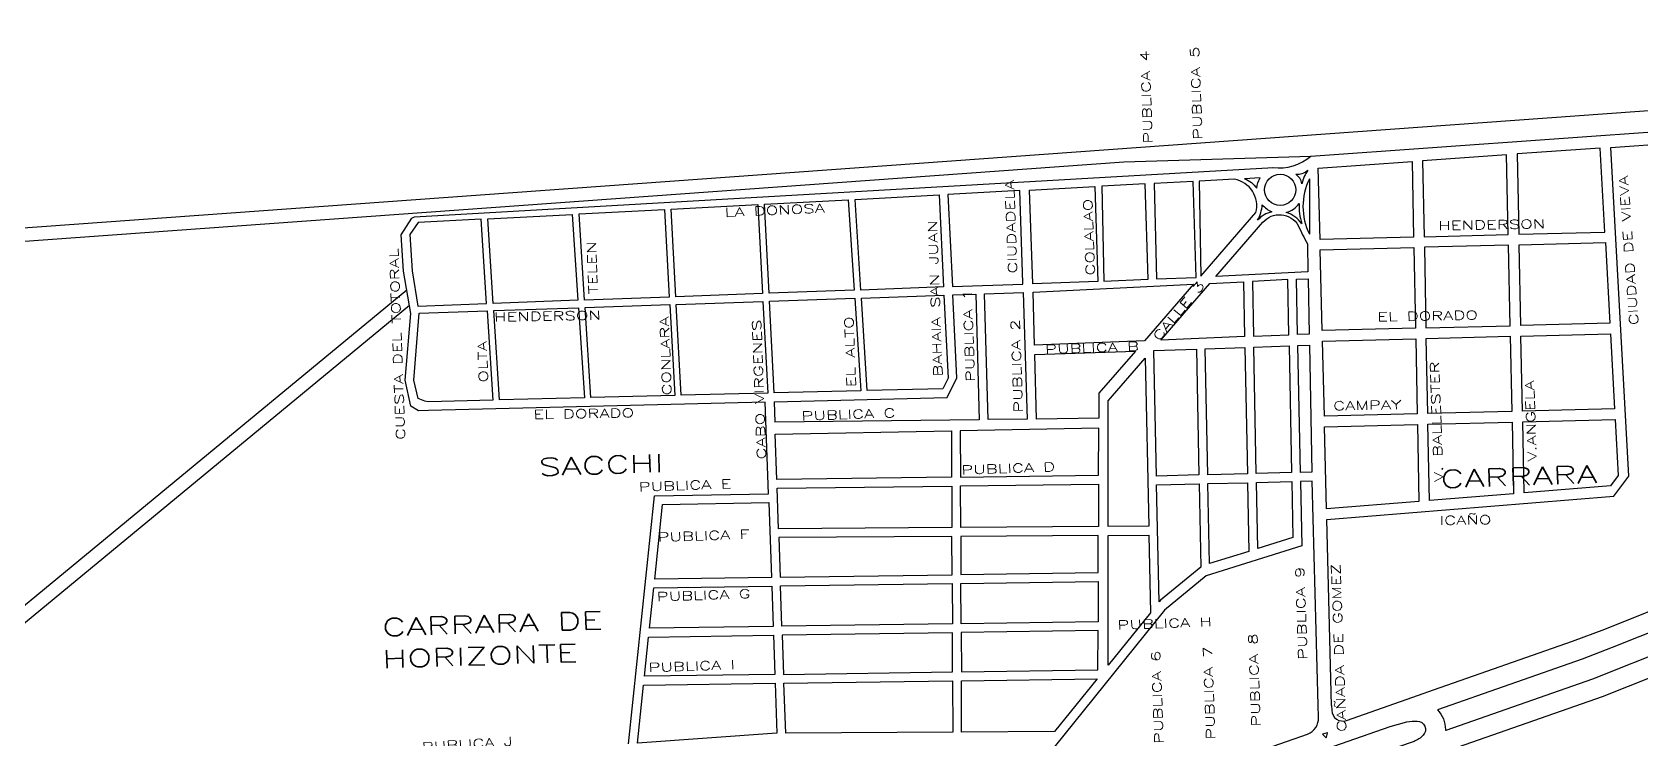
# Model space of a CAD drawing. Header units: millimetres. Extents: x 4374322 to 4409026, y 6503580 to 6534206.
# Drawn here: x 4379009 to 4380827, y 6519565 to 6520363 of the extents above; entities that cross this region are included whole.
import ezdxf

# ---------------------------------------------------------------- set-up
doc = ezdxf.new("R2010")
doc.units = ezdxf.units.MM
for name, color, linetype in [('FERROCARRIL', 252, 'VÍAS'), ('LINEA CALLE', 252, 'Continuous'), ('NOMBRE BARRIO', 8, 'Continuous'), ('NOMBRE CALLE', 252, 'Continuous')]:
    doc.layers.add(name, color=color, linetype=linetype)
doc.styles.add('ROMANS', font='romans')
doc.linetypes.add('VÍAS', pattern='A,3.81,[130,ltypeshp.shx,S=6.35,R=0,X=0,Y=0],3.81', length=7.62)

msp = doc.modelspace()

# ---------------------------------------------------------------- linework, layer by layer
at = {"layer": 'FERROCARRIL', "ltscale": 0.3, "transparency": 33554687}
msp.add_lwpolyline([(4378346.5, 6520095), (4381002.5, 6520286.7), (4382612.5, 6520402.9, 0.074404), (4382938.9, 6520502.9), (4383335.4, 6520688, -0.013028), (4383596.1, 6520806, -0.015864), (4383825.9, 6520908.7), (4383865.3, 6520924.7), (4384438.8, 6521025.2), (4386238.2, 6521340.6)], format="xyb", dxfattribs=at)
at = {"layer": 'LINEA CALLE', "transparency": 33554687}
for p, q in [((4380453.9, 6520223.2), (4380948.5, 6520258.4)), ((4380453.9, 6520223.2), (4380948.5, 6520258.4)), ((4380792.6, 6520233), (4380893.4, 6520240.2)), ((4380242.5, 6520216.8), (4380453.9, 6520223.2)), ((4380452.2, 6520197.3), (4380452.2, 6520134.8))]:
    msp.add_line(p, q, dxfattribs=at)
for points in [[(4380477.1, 6519602.2), (4380471.9, 6519812.5), (4380796.2, 6519838.7), (4380813, 6519861.3), (4380792.6, 6520233)], [(4378348, 6520080), (4380242.5, 6520216.8)], [(4379682.8, 6519559.1), (4379712.3, 6519839.2), (4379840.9, 6519841.5), (4379837.3, 6519945.2), (4379456.8, 6519935.6), (4379445.4, 6519935.3), (4379436.9, 6519940.5), (4379430.4, 6519969.8), (4379436.9, 6520045.2), (4379428.5, 6520093.2), (4379425.8, 6520134.2), (4379437.9, 6520153), (4379440.9, 6520154.5), (4379440.9, 6520154.5), (4379440.9, 6520154.5), (4379440.9, 6520154.5), (4380411.4, 6520210.2)], [(4380139.6, 6520078.9), (4380135.7, 6520184.6), (4380209.7, 6520188.6), (4380213, 6520081.6), (4380139.6, 6520078.9)], [(4379847.3, 6519945.5), (4380042.7, 6519950.4), (4380053.8, 6519972.5), (4380049.2, 6520066.3), (4380075.1, 6520067.1), (4380078.9, 6519925.2), (4379848.1, 6519922.3)], [(4380128.8, 6520068.8), (4380133.4, 6519925.8), (4380089.2, 6519925.3), (4380084.9, 6520067.5), (4380128.7, 6520069)], [(4380321.1, 6520078.3), (4380265.7, 6520014.4), (4380141.5, 6520009.4), (4380139.9, 6520069.4), (4380321.1, 6520078.3)], [(4380692.8, 6519934.8), (4380691.1, 6520019.8), (4380792.2, 6520022.4), (4380796.9, 6519937.4), (4380692.8, 6519934.8)], [(4379847.3, 6519945.5), (4379848.1, 6519922.3)], [(4380339.4, 6519762.6), (4380337.5, 6519853.1), (4380382.3, 6519854.1), (4380383.8, 6519776.5), (4380339.4, 6519762.6)], [(4380462, 6519602.5), (4380455.2, 6519855.9), (4380442.2, 6519855.6), (4380443.7, 6519782.7)], [(4380443.7, 6519782.7), (4380335.3, 6519748.7), (4380288.5, 6519710.2), (4380163.6, 6519555.1)]]:
    msp.add_lwpolyline(points, dxfattribs=at)
for points in [[(4380477.1, 6519602.2), (4380477.1, 6519602.2), (4380477.3, 6519596.9, 0.50795), (4380494, 6519585.4), (4380575.2, 6519613.8), (4380592.4, 6519619.9), (4380749.3, 6519674.9), (4380786, 6519688.7), (4380879.7, 6519726.1, 0.158256), (4380994.1, 6519821.1, -0.081217), (4381010.2, 6519857.2, 0.134616), (4381000.5, 6519901.7, -0.016081), (4380954.3, 6519999.7, -0.008016), (4380944.8, 6520028.9, -0.029838), (4380917.8, 6520140.1, -0.028471), (4380906.6, 6520230.9, 0.390607), (4380893.4, 6520240.2)], [(4380329.3, 6520087.6), (4380391.6, 6520159.4, 0.436044), (4380367.6, 6520196.9), (4380327.6, 6520194.8), (4380329.3, 6520087.6)], [(4380396.3, 6520198.4), (4380378.8, 6520197.5, -0.148542), (4380392.7, 6520186.8, -0.116503), (4380396.3, 6520198.4)], [(4379432.3, 6520071.5), (4378550.8, 6519344.3, 0.208068), (4378532.8, 6519303.5), (4378532.3, 6519191.4), (4378547.3, 6519192.9), (4378547.8, 6519303.4, -0.205598), (4378560.7, 6519333), (4379435.3, 6520054.5)], [(4380760.2, 6519654.8), (4380596.7, 6519597.5, -0.197689), (4380605.8, 6519575, 0.518948), (4380606.5, 6519574.5), (4380772.2, 6519632.6), (4380863.1, 6519668.5), (4380914.8, 6519689.1, -0.104303), (4381022, 6519707.6, -0.162522), (4380990.7, 6519778.6, -0.121587), (4380888, 6519705.2), (4380794.3, 6519667.8), (4380760.2, 6519654.8)], [(4380480.2, 6519478), (4380479.6, 6519491.4, -0.330036), (4380492.8, 6519510.8), (4380596.7, 6519547.2), (4380783.1, 6519612.6), (4380871.4, 6519647.6), (4380923.2, 6519668.2, -0.141556), (4381056.3, 6519681.3, 0.14541), (4381124.8, 6519668.1, -0.043592), (4381203.6, 6519631.8), (4381252.3, 6519593, -0.075746), (4381297.9, 6519554.9, 0.058454), (4381480.1, 6519436.4, 0.052748), (4381664.1, 6519368.3, 0.000871), (4381766.6, 6519343.5, -0.103272), (4381864.5, 6519300.2, -0.094264), (4381922.4, 6519239.2, -0.011928), (4381944.4, 6519203.2, 0.068419), (4381978.1, 6519159.8, 0.029105), (4382017.6, 6519125.5), (4382065.9, 6519087.4, 0.039456), (4382071.3, 6519083.3, -0.702174), (4382065.1, 6519056)], [(4380450.1, 6519570, 0.329132), (4380462.3, 6519589), (4380461.9, 6519602.5), (4380462, 6519602.5)], [(4380580.7, 6519568.6, -0.114852), (4380570.3, 6519561.7), (4380551.5, 6519555.1), (4380400.5, 6519502.2), (4380381.4, 6519497.8, -0.027106), (4380373, 6519497.4, -0.655529), (4380366.2, 6519513.5, -0.084756), (4380373.6, 6519519), (4380392.2, 6519525.8), (4380543.2, 6519578.7), (4380562.2, 6519583.9, -0.037907), (4380573.9, 6519584.7, -0.655529), (4380580.7, 6519568.6)], [(4378958.2, 6519086.4, 0.004195), (4379016.3, 6519105, -0.004195), (4379245.4, 6519178.2, 0.004195), (4379377.7, 6519220.5, -0.004193), (4379518, 6519265.2), (4379855.1, 6519372.9), (4379976.6, 6519411.7), (4380224, 6519490.7), (4380255.3, 6519501.7), (4380348.5, 6519534.4), (4380450.1, 6519570, 0.000009), (4380450.1, 6519570)], [(4380467, 6519569.8), (4380470.6, 6519566.3, 0.565849), (4380471.4, 6519566.6), (4380472.6, 6519570.9, 0.607192), (4380472, 6519571.6), (4380467, 6519569.8)]]:
    msp.add_lwpolyline(points, format="xyb", dxfattribs=at)
for points in [[(4380688.8, 6520134.8), (4380785.9, 6520137.2), (4380780.7, 6520232.2), (4380686.9, 6520225.5)], [(4380462.1, 6520209.5), (4380568.1, 6520217), (4380569.8, 6520131.7), (4380464.1, 6520129)], [(4380581.7, 6520132), (4380676.8, 6520134.4), (4380674.9, 6520224.6), (4380580, 6520217.9)], [(4380279.3, 6520084.3), (4380324, 6520086.1), (4380320.8, 6520194.4), (4380276.6, 6520192.1)], [(4379836.6, 6520168.8), (4379931.1, 6520173.8), (4379937.9, 6520071.6), (4379841.8, 6520068.1)], [(4379938.9, 6520174.2), (4380033.7, 6520179.2), (4380038.7, 6520075.3), (4379945.4, 6520071.8)], [(4380048.7, 6520075.6), (4380128.4, 6520078.5), (4380128.4, 6520079.9), (4380125.1, 6520184.1), (4380043.6, 6520179.8)], [(4380220, 6520081.9), (4380269.8, 6520083.9), (4380266.7, 6520191.6), (4380217.5, 6520189)], [(4379524, 6520152.3), (4379619.3, 6520157.3), (4379625.7, 6520060.2), (4379530, 6520056.7)], [(4379627.1, 6520157.7), (4379723.3, 6520162.8), (4379728.8, 6520063.9), (4379633.2, 6520060.4)], [(4379731.1, 6520163.2), (4379828.8, 6520168.4), (4379834.2, 6520067.8), (4379736.4, 6520064.2)], [(4379522.5, 6520056.4), (4379516.2, 6520151.9), (4379445, 6520148.1), (4379435.8, 6520134.4), (4379438.5, 6520093.5), (4379444.9, 6520053.6)], [(4380571.9, 6520028.8), (4380466.6, 6520026.1), (4380464.4, 6520117.1), (4380570.1, 6520119.8)], [(4380583.8, 6520029.1), (4380678.9, 6520031.5), (4380677, 6520122.5), (4380582, 6520120.1)], [(4380791.6, 6520034.4), (4380690.9, 6520031.8), (4380689, 6520122.8), (4380786.6, 6520125.3)], [(4380428.9, 6520021.1), (4380427.6, 6520083.5), (4380387.7, 6520081.5), (4380388.9, 6520019.5)], [(4380438.8, 6520021.5), (4380437.6, 6520084), (4380450.6, 6520084.6), (4380451.9, 6520022)], [(4379946, 6520062.7), (4380039.2, 6520065.9), (4380043.8, 6519972.1), (4380037.9, 6519960.3), (4379952.5, 6519958.1)], [(4380339.6, 6520079.2), (4380377.7, 6520081), (4380378.9, 6520019.1), (4380284.2, 6520015.2)], [(4379456.8, 6519945.6), (4379452.5, 6519946.1), (4379445.1, 6519949.2), (4379440.4, 6519970), (4379446.2, 6520045.7), (4379523, 6520048.3), (4379529.6, 6519947.5)], [(4379530.5, 6520048.6), (4379626.3, 6520051.8), (4379632.9, 6519950.1), (4379536.9, 6519947.6)], [(4379633.8, 6520052.1), (4379729.3, 6520055.3), (4379735.1, 6519952.6), (4379640.2, 6519950.2)], [(4379736.8, 6520055.6), (4379834.7, 6520058.9), (4379840.3, 6519955.3), (4379742.3, 6519952.8)], [(4379842.2, 6520059.2), (4379938.4, 6520062.5), (4379945.3, 6519957.9), (4379847.5, 6519955.5)], [(4380573.9, 6519931.8), (4380469, 6519929.1), (4380466.9, 6520014.1), (4380572.2, 6520016.7)], [(4380680.8, 6519934.5), (4380585.8, 6519932.1), (4380584.1, 6520017.1), (4380679.1, 6520019.5)], [(4380214.1, 6519926.9), (4380143.7, 6519926), (4380141.8, 6519998.8), (4380255.5, 6520002.7), (4380214.1, 6519955.1)], [(4380266.6, 6519994.9), (4380270.5, 6519804.8), (4380224.6, 6519804.5), (4380224.6, 6519946.4)], [(4380327.3, 6519862.8), (4380279.3, 6519861.6), (4380276.5, 6520003.5), (4380324.5, 6520005.1)], [(4380337.3, 6519863.1), (4380334.5, 6520005.5), (4380379.2, 6520007), (4380382.1, 6519864.2)], [(4380392, 6519864.5), (4380389.2, 6520007.3), (4380429.1, 6520008.7), (4380432, 6519865.5)], [(4380442, 6519865.7), (4380439.1, 6520009.1), (4380452.1, 6520009.5), (4380455, 6519866)], [(4380469.3, 6519917.1), (4380574.2, 6519919.8), (4380575.9, 6519832.9), (4380471.6, 6519824.5)], [(4380682.7, 6519841.6), (4380587.8, 6519833.9), (4380586, 6519920.1), (4380681.1, 6519922.5)], [(4380797.6, 6519925.5), (4380801, 6519862.1), (4380792.4, 6519850.4), (4380694.7, 6519842.5), (4380693.1, 6519922.8)], [(4379848.5, 6519908.8), (4380047.7, 6519912.5), (4380047.9, 6519860.3), (4379850.3, 6519857.7)], [(4380057.8, 6519860.4), (4380213.9, 6519862.4), (4380214, 6519915.7), (4380057.6, 6519912.7)], [(4379850.7, 6519847.8), (4380048, 6519850.3), (4380048.2, 6519803.3), (4379852.3, 6519802)], [(4380057.9, 6519850.4), (4380213.8, 6519852.4), (4380213.7, 6519804.4), (4380058.1, 6519803.4)], [(4380282.2, 6519719.3), (4380279.5, 6519851.7), (4380327.5, 6519852.8), (4380329.4, 6519758.8), (4380283.9, 6519721.3)], [(4380393.8, 6519779.6), (4380392.2, 6519854.4), (4380432.2, 6519855.3), (4380433.5, 6519792.1)], [(4379844.2, 6519747.1), (4379712.4, 6519745.2), (4379721.3, 6519829.4), (4379841.3, 6519831.6)], [(4380048.2, 6519793.3), (4379852.6, 6519792), (4379854.2, 6519747.2), (4380048.4, 6519750.1)], [(4380213.5, 6519752.5), (4380213.6, 6519794.5), (4380058.2, 6519793.4), (4380058.4, 6519750.2)], [(4380224.6, 6519794.5), (4380270.7, 6519794.8), (4380272.5, 6519707.2), (4380224.6, 6519647.8)], [(4380048.7, 6519694.6), (4379856.1, 6519691.8), (4379854.5, 6519737.4), (4380048.5, 6519740.2)], [(4380213.3, 6519696.9), (4380058.6, 6519694.7), (4380058.4, 6519740.3), (4380213.5, 6519742.6)], [(4379711.4, 6519735.3), (4379844.6, 6519737.2), (4379846.2, 6519691.7), (4379706.6, 6519689.7)], [(4379858, 6519637.5), (4380048.9, 6519640.2), (4380048.7, 6519684.6), (4379856.5, 6519681.8)], [(4380213.2, 6519642.5), (4380213.3, 6519687), (4380058.7, 6519684.7), (4380058.9, 6519640.3)], [(4379700.8, 6519635.3), (4379705.5, 6519679.7), (4379846.5, 6519681.7), (4379848.1, 6519637.4)], [(4380049.2, 6519572.1), (4379860.4, 6519570.9), (4379858.4, 6519627.5), (4380049, 6519630.2)], [(4380164.2, 6519572.9), (4380059.2, 6519572.2), (4380058.9, 6519630.3), (4380212.3, 6519632.5)], [(4379850.4, 6519570.9), (4379692.8, 6519559.8), (4379699.8, 6519625.3), (4379848.4, 6519627.4)]]:
    msp.add_lwpolyline(points, close=True, dxfattribs=at)
msp.add_lwpolyline([(4380346.5, 6520087.2), (4380399.5, 6520148.4, -0.509357), (4380439.5, 6520144.8, 0.017092), (4380449.8, 6520124), (4380450.5, 6520092.3)], format="xyb", close=True, dxfattribs=at)
msp.add_circle((4380419.1, 6520185), 17.6, dxfattribs=at)
for centre, radius, start, end in [((4380417.9, 6520264.2), 54.5, 262.5376, 311.2153), ((4380438.6, 6520220.2), 17.5, 263.5502, 312.3332), ((4380427.6, 6520189.3), 16.2, 9.3461, 55.9666), ((4380487.5, 6520181.3), 45.2, 145.0469, 166.3799), ((4380514.4, 6520166.1), 69.6, 153.3125, 206.6875), ((4380355, 6520171.7), 44, 331.4065, 355.2151), ((4380415.3, 6520131.5), 29, 100.8802, 138.6194), ((4380423.3, 6520189.9), 32.8, 221.6523, 245.7684), ((4380419.1, 6520185), 26.4, 284.7963, 324.067), ((4380415.6, 6520126.7), 34.3, 35.8036, 72.6553), ((4380514.3, 6520167.7), 73.9, 178.5533, 196.389)]:
    msp.add_arc(centre, radius, start, end, dxfattribs=at)

# ---------------------------------------------------------------- texts
at = {"layer": 'NOMBRE BARRIO', "transparency": 33554687, "style": 'ROMANS', "width": 1.5}
for s, p in [('SACCHI', (4379581.4, 6519861.6)), ('CARRARA', (4380600.4, 6519848)), ('CARRARA DE ', (4379404.8, 6519680.5)), ('HORIZONTE', (4379404.8, 6519644.5))]:
    msp.add_text(s, height=20, rotation=1.9072, dxfattribs=at).set_placement(p)
at = {"layer": 'NOMBRE CALLE', "transparency": 33554687, "style": 'ROMANS', "width": 1.5}
for s, rotation, p in [('PUBLICA 4', 92.0814, (4380274.9, 6520237.5)), ('PUBLICA 5', 92.0814, (4380331.1, 6520241.7)), ('CIUDADELA', 92.0814, (4380121.9, 6520090.5)), ('CIUDAD DE VIEVA', 94.1179, (4380823.9, 6520032.3)), ('LA DONOSA', 2.4973, (4379791.8, 6520154.5)), ('COLALAO', 92.0814, (4380209.7, 6520088.3)), ('BAHAIA SAN JUAN', 92.0814, (4380037.5, 6519974.1)), ('HENDERSON', 1.033, (4380597.8, 6520139.5)), ('TELEN', 92.0814, (4379647.9, 6520067.3)), ('CUESTA DEL TOTORAL', 92.0814, (4379430.4, 6519902.5)), ('PUBLICA 1', 92.0814, (4380074.2, 6519968)), ('CALLE 3', 50.3067, (4380282.1, 6520013.3)), ('HENDERSON', 1.033, (4379530.9, 6520036.2)), ('EL DORADO', 1.033, (4380528.8, 6520036.5)), ('CONLARA', 92.0814, (4379731.3, 6519952.8)), ('CABO VIRGENES', 92.0814, (4379838.2, 6519880.5)), ('EL ALTO', 92.0814, (4379939.6, 6519961.9)), ('PUBLICA 2', 92.0814, (4380128.4, 6519933.4)), ('OLTA', 92.0814, (4379524, 6519967.4)), ('PUBLICA B', 1.9895, (4380153.7, 6519999.6)), ('V. BALLESTER', 92.0814, (4380603.3, 6519855)), ('V.ANGELA', 92.0814, (4380708.9, 6519878.1)), ('EL DORADO', 1.033, (4379575.4, 6519926.1)), ('PUBLICA C', 1.9895, (4379878.4, 6519924.4)), ('CAMPAY', 1.033, (4380479, 6519935.9)), ('PUBLICA D', 1.9895, (4380059, 6519863.4)), ('PUBLICA E', 1.9895, (4379694.5, 6519844.2)), ('ICAÑO', 1.033, (4380599.3, 6519806.3)), ('PUBLICA F', 1.9895, (4379715.8, 6519787.4)), ('PUBLICA 9', 92.0814, (4380449.8, 6519654.1)), ('CAÑADA DE GOMEZ', 92.0814, (4380493.7, 6519572.5)), ('PUBLICA G', 1.9895, (4379714.9, 6519720.1)), ('PUBLICA H', 1.9895, (4380235.4, 6519688.2)), ('PUBLICA 7', 92.0814, (4380345.7, 6519563.9)), ('PUBLICA 8', 92.0814, (4380396.9, 6519578.6)), ('PUBLICA I', 1.9895, (4379705.6, 6519640.1)), ('PUBLICA 6', 92.0814, (4380287.2, 6519559.1)), ('PUBLICA J', 3.678, (4379449.7, 6519550.4))]:
    msp.add_text(s, height=10, rotation=rotation, dxfattribs=at).set_placement(p)

doc.saveas('drawing.dxf')
